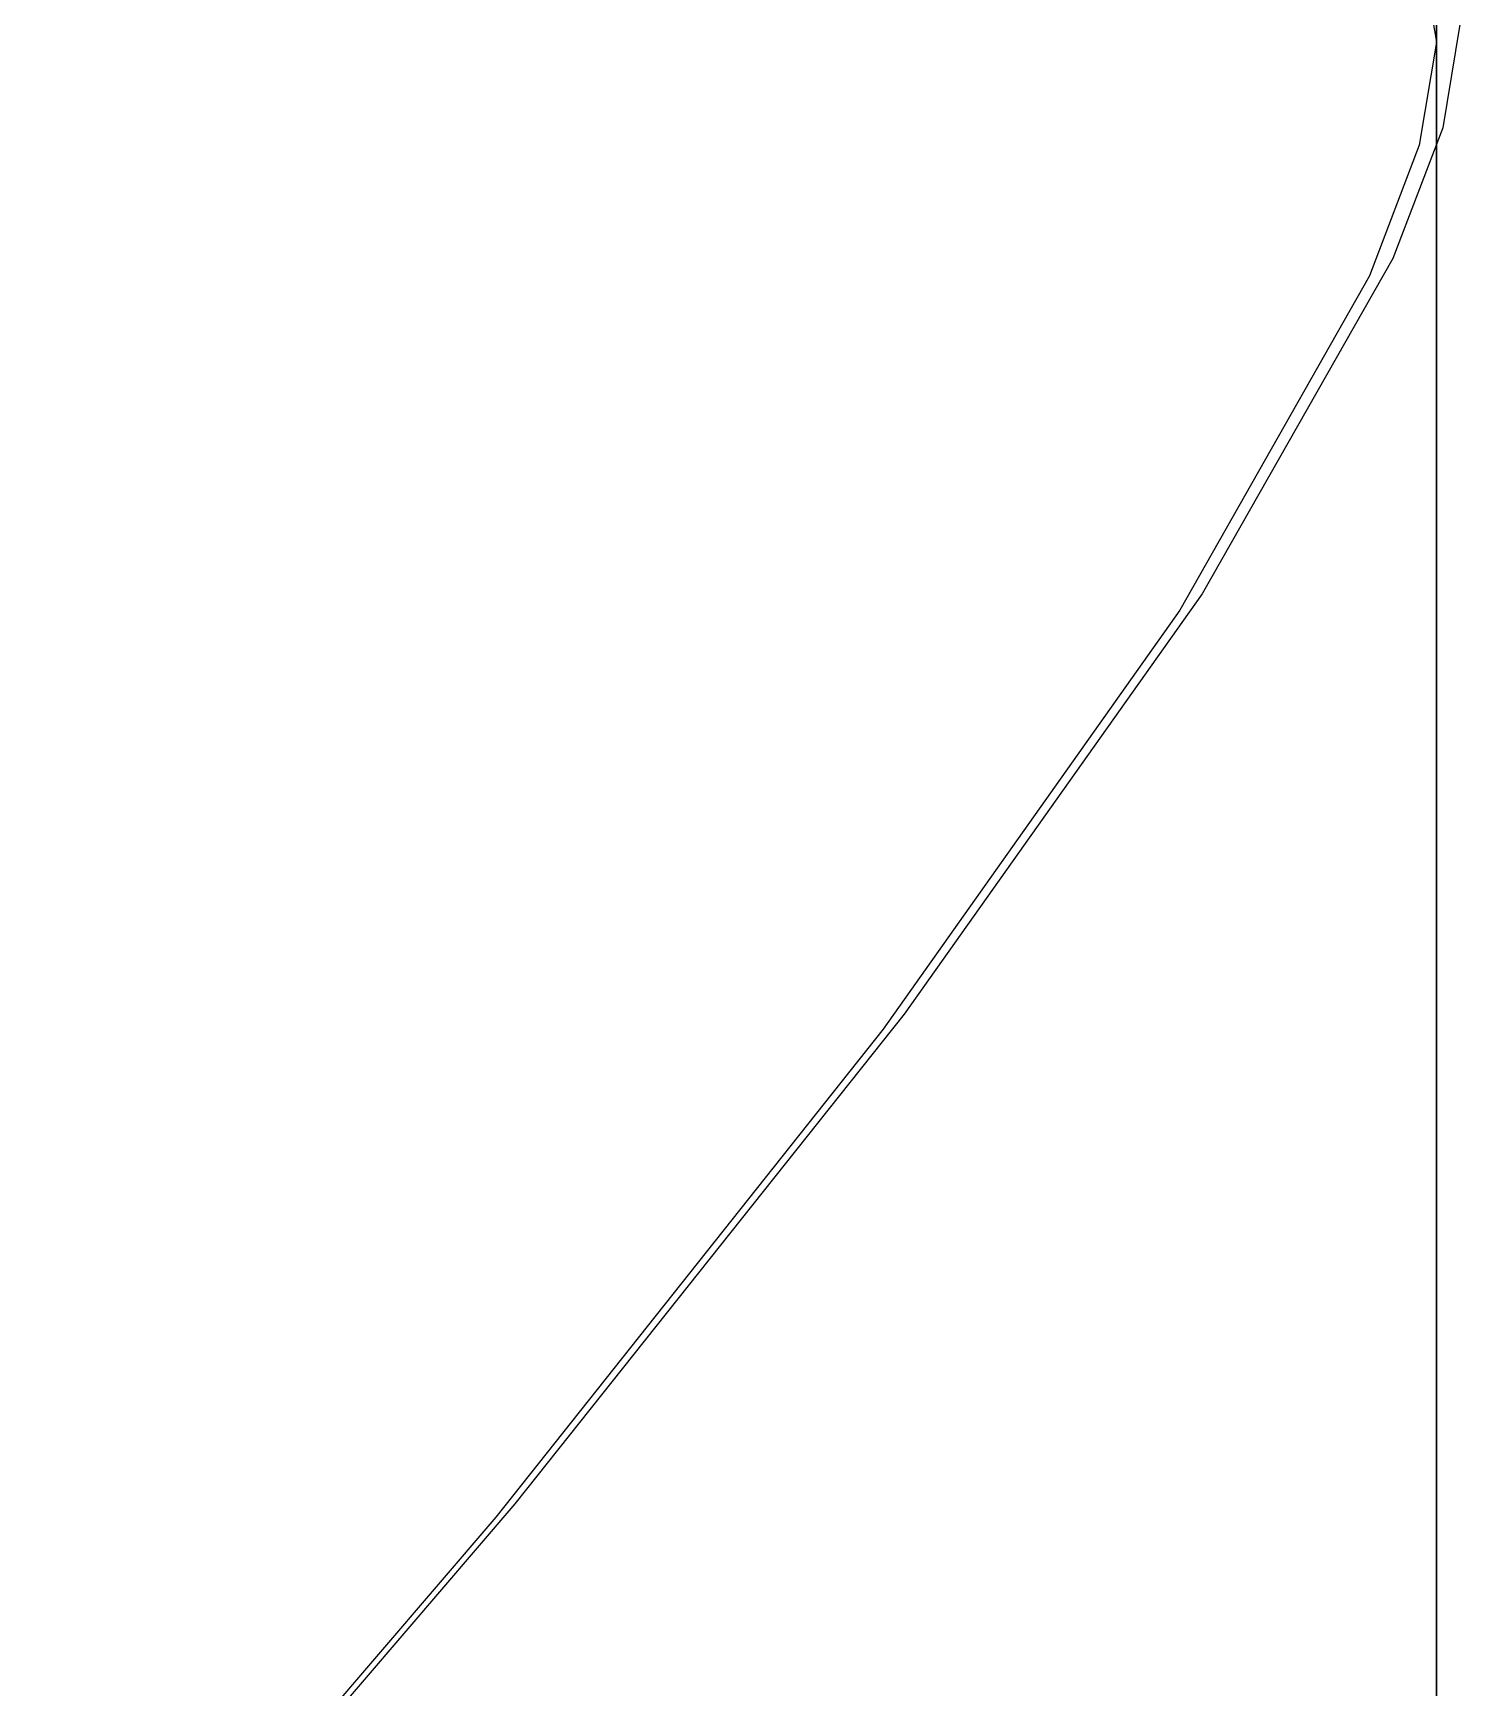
# Model space of a CAD drawing. Extents: x 0 to 141, y -114 to 28.
# Drawn here: x 126.71 to 141.35, y -60.14 to -43.16 of the extents above; entities that cross this region are included whole.
import ezdxf

# ---------------------------------------------------------------- set-up
doc = ezdxf.new("R2010")
doc.units = 0

msp = doc.modelspace()

# ---------------------------------------------------------------- linework, layer by layer
at = {"layer": 'Layer 1'}
for p, q in [((141.111, -113.812), (141.111, 27.2993)), ((141.111, 27.2993), (141.111, -43.2562)), ((141.111, 27.2993), (141.111, -43.2562)), ((141.111, -113.812), (141.111, 27.2993)), ((141.111, 27.2993), (141.111, -43.2562)), ((141.111, -113.812), (141.111, 27.2993)), ((141.111, 27.2993), (141.111, -43.2562)), ((141.111, -113.812), (141.111, 27.2993)), ((141.111, -113.812), (141.111, 27.2993)), ((141.111, -113.812), (141.111, 27.2993)), ((141.111, -113.812), (141.111, 27.2993)), ((141.111, -113.812), (141.111, 27.2993)), ((141.111, 27.2993), (141.111, -43.2562)), ((141.111, 27.2993), (141.111, -43.2562)), ((141.111, 27.2993), (141.111, -43.2562)), ((141.111, 27.2993), (141.111, -43.2562)), ((141.111, 27.2993), (141.111, -43.2562)), ((141.111, 27.2993), (141.111, -43.2562)), ((141.111, 27.2993), (141.111, -43.2562)), ((141.111, 27.2993), (141.111, -43.2562)), ((141.111, 27.2993), (141.111, -43.2562)), ((141.111, 27.2993), (141.111, -43.2562)), ((141.111, 27.2993), (141.111, -43.2562)), ((141.111, -113.812), (141.111, 27.2993)), ((141.111, 27.2993), (141.111, -43.2562)), ((141.111, 27.2993), (141.111, -43.2562)), ((141.111, -113.812), (141.111, 27.2993)), ((141.111, -113.812), (141.111, 27.2993)), ((141.111, 27.2993), (141.111, -43.2562)), ((141.111, 27.2993), (141.111, -43.2562)), ((141.111, -113.812), (141.111, 27.2993)), ((141.111, 27.2993), (141.111, -43.2562)), ((141.111, 27.2993), (141.111, -43.2562)), ((141.111, -113.812), (141.111, 27.2993)), ((141.111, 27.2993), (141.111, -43.2562)), ((141.111, -113.812), (141.111, 27.2993)), ((141.111, -113.812), (141.111, 27.2993)), ((141.111, 27.2993), (141.111, -43.2562)), ((141.111, 27.2993), (141.111, -43.2562)), ((141.111, -113.812), (141.111, 27.2993)), ((141.111, 27.2993), (141.111, -43.2562)), ((141.111, -113.812), (141.111, 27.2993)), ((141.111, 27.2993), (141.111, -43.2562)), ((141.111, 27.2993), (141.111, -43.2562)), ((141.111, 27.2993), (141.111, -43.2562)), ((141.111, -113.812), (141.111, 27.2993)), ((141.111, 27.2993), (141.111, -43.2562)), ((141.111, -113.812), (141.111, 27.2993)), ((141.111, 27.2993), (141.111, -43.2562)), ((141.111, 27.2993), (141.111, -43.2562)), ((141.111, -113.812), (141.111, 27.2993)), ((141.111, 27.2993), (141.111, -43.2562)), ((141.111, -113.812), (141.111, 27.2993)), ((141.111, -113.812), (141.111, 27.2993)), ((141.111, 27.2993), (141.111, -43.2562)), ((141.111, -113.812), (141.111, 27.2993)), ((141.111, -113.812), (141.111, 27.2993)), ((141.111, -113.812), (141.111, 27.2993)), ((141.111, 27.2993), (141.111, -43.2562)), ((141.111, 27.2993), (141.111, -43.2562)), ((141.111, -113.812), (141.111, 27.2993)), ((141.111, -113.812), (141.111, 27.2993)), ((141.111, 27.2993), (141.111, -43.2562)), ((141.111, 27.2993), (141.111, -43.2562)), ((141.111, 27.2993), (141.111, -43.2562)), ((141.111, -113.812), (141.111, 27.2993)), ((141.111, 27.2993), (141.111, -43.2562)), ((141.111, 27.2993), (141.111, -43.2562)), ((141.111, -113.812), (141.111, 27.2993)), ((141.111, 27.2993), (141.111, -43.2562)), ((141.111, 27.2993), (141.111, -43.2562)), ((141.111, 27.2993), (141.111, -43.2562)), ((141.111, 27.2993), (141.111, -43.2562)), ((141.111, 27.2993), (141.111, -43.2562)), ((141.111, -113.812), (141.111, 27.2993)), ((141.111, 27.2993), (141.111, -43.2562)), ((141.111, -113.812), (141.111, 27.2993)), ((141.111, 27.2993), (141.111, -43.2562)), ((141.111, 27.2993), (141.111, -43.2562)), ((141.111, -113.812), (141.111, 27.2993)), ((141.111, -113.812), (141.111, 27.2993)), ((141.111, 27.2993), (141.111, -43.2562)), ((141.111, 27.2993), (141.111, -43.2562)), ((141.111, 27.2993), (141.111, -43.2562)), ((141.111, 27.2993), (141.111, -43.2562)), ((141.111, -113.812), (141.111, 27.2993)), ((141.111, 27.2993), (141.111, -43.2562)), ((141.111, 27.2993), (141.111, -43.2562)), ((141.111, 27.2993), (141.111, -43.2562)), ((141.111, 27.2993), (141.111, -43.2562)), ((141.111, 27.2993), (141.111, -43.2562)), ((141.111, 27.2993), (141.111, -43.2562)), ((141.111, -113.812), (141.111, 27.2993)), ((141.111, -113.812), (141.111, 27.2993)), ((141.111, 27.2993), (141.111, -43.2562)), ((141.111, 27.2993), (141.111, -43.2562)), ((141.111, -113.812), (141.111, 27.2993)), ((141.111, 27.2993), (141.111, -43.2562)), ((141.111, 27.2993), (141.111, -43.2562)), ((141.111, 27.2993), (141.111, -43.2562)), ((141.111, 27.2993), (141.111, -43.2562)), ((141.111, -113.812), (141.111, 27.2993)), ((141.111, -113.812), (141.111, 27.2993)), ((141.111, -113.812), (141.111, 27.2993)), ((141.111, -113.812), (141.111, 27.2993)), ((141.111, -113.812), (141.111, 27.2993)), ((141.111, 27.2993), (141.111, -43.2562)), ((141.111, -113.812), (141.111, 27.2993)), ((141.111, -113.812), (141.111, 27.2993)), ((141.111, 27.2993), (141.111, -43.2562)), ((141.111, 27.2993), (141.111, -43.2562)), ((141.111, -113.812), (141.111, 27.2993)), ((141.111, 27.2993), (141.111, -43.2562)), ((141.111, 27.2993), (141.111, -43.2562)), ((141.111, 27.2993), (141.111, -43.2562)), ((141.111, -113.812), (141.111, 27.2993)), ((141.111, 27.2993), (141.111, -43.2562)), ((140.936244, -42.196722), (141.111, -43.2562)), ((140.936244, -42.196722), (141.111, -43.2562)), ((140.936244, -42.196722), (141.111, -43.2562)), ((140.936244, -42.196722), (141.111, -43.2562)), ((140.936244, -42.196722), (141.111, -43.2562)), ((140.936244, -42.196722), (141.111, -43.2562)), ((140.936244, -42.196722), (141.111, -43.2562)), ((140.936244, -42.196722), (141.111, -43.2562)), ((140.936244, -42.196722), (141.111, -43.2562)), ((140.936244, -42.196722), (141.111, -43.2562)), ((140.936244, -42.196722), (141.111, -43.2562)), ((140.936244, -42.196722), (141.111, -43.2562)), ((140.936244, -42.196722), (141.111, -43.2562)), ((140.936244, -42.196722), (141.111, -43.2562)), ((140.936244, -42.196722), (141.111, -43.2562)), ((140.936244, -42.196722), (141.111, -43.2562)), ((140.936244, -42.196722), (141.111, -43.2562)), ((140.936244, -42.196722), (141.111, -43.2562)), ((140.936244, -42.196722), (141.111, -43.2562)), ((140.936244, -42.196722), (141.111, -43.2562)), ((140.936244, -42.196722), (141.111, -43.2562)), ((140.936244, -42.196722), (141.111, -43.2562)), ((140.936244, -42.196722), (141.111, -43.2562)), ((140.936244, -42.196722), (141.111, -43.2562)), ((140.936244, -42.196722), (141.111, -43.2562)), ((140.936244, -42.196722), (141.111, -43.2562)), ((140.936248, -42.196705), (141.111, -43.2562)), ((140.936248, -42.196705), (141.111, -43.2562)), ((140.936248, -42.196705), (141.111, -43.2562)), ((140.936248, -42.196705), (141.111, -43.2562)), ((140.936248, -42.196705), (141.111, -43.2562)), ((140.936248, -42.196705), (141.111, -43.2562)), ((140.936248, -42.196705), (141.111, -43.2562)), ((140.936248, -42.196705), (141.111, -43.2562)), ((140.936248, -42.196705), (141.111, -43.2562)), ((140.936248, -42.196705), (141.111, -43.2562)), ((140.936248, -42.196705), (141.111, -43.2562)), ((140.936248, -42.196705), (141.111, -43.2562)), ((140.936248, -42.196705), (141.111, -43.2562)), ((140.936248, -42.196705), (141.111, -43.2562)), ((140.936248, -42.196705), (141.111, -43.2562)), ((140.936248, -42.196705), (141.111, -43.2562)), ((140.936248, -42.196705), (141.111, -43.2562)), ((140.936248, -42.196705), (141.111, -43.2562)), ((140.936248, -42.196705), (141.111, -43.2562)), ((140.936248, -42.196705), (141.111, -43.2562)), ((140.936248, -42.196705), (141.111, -43.2562)), ((140.936248, -42.196705), (141.111, -43.2562)), ((140.936248, -42.196705), (141.111, -43.2562)), ((140.936248, -42.196705), (141.111, -43.2562)), ((140.936248, -42.196705), (141.111, -43.2562)), ((140.936248, -42.196705), (141.111, -43.2562)), ((140.936248, -42.196705), (141.111, -43.2562)), ((140.936248, -42.196705), (141.111, -43.2562)), ((140.936248, -42.196705), (141.111, -43.2562)), ((140.936248, -42.196705), (141.111, -43.2562)), ((140.936248, -42.196705), (141.111, -43.2562)), ((140.936248, -42.196705), (141.111, -43.2562)), ((140.936248, -42.196705), (141.111, -43.2562)), ((140.93625, -42.196722), (141.111, -43.2562)), ((140.93625, -42.196722), (141.111, -43.2562)), ((140.93625, -42.196722), (141.111, -43.2562)), ((140.93625, -42.196722), (141.111, -43.2562)), ((140.93625, -42.196722), (141.111, -43.2562)), ((140.93625, -42.196722), (141.111, -43.2562)), ((140.93625, -42.196722), (141.111, -43.2562)), ((140.93625, -42.196722), (141.111, -43.2562)), ((140.93625, -42.196722), (141.111, -43.2562)), ((140.93625, -42.196722), (141.111, -43.2562)), ((140.93625, -42.196722), (141.111, -43.2562)), ((140.93625, -42.196722), (141.111, -43.2562)), ((140.93625, -42.196722), (141.111, -43.2562)), ((140.93625, -42.196722), (141.111, -43.2562)), ((140.93625, -42.196722), (141.111, -43.2562)), ((140.93625, -42.196722), (141.111, -43.2562)), ((140.93625, -42.196722), (141.111, -43.2562)), ((140.93625, -42.196722), (141.111, -43.2562)), ((140.93625, -42.196722), (141.111, -43.2562)), ((140.93625, -42.196722), (141.111, -43.2562)), ((140.93625, -42.196722), (141.111, -43.2562)), ((140.93625, -42.196722), (141.111, -43.2562)), ((140.93625, -42.196722), (141.111, -43.2562)), ((140.93625, -42.196722), (141.111, -43.2562)), ((140.93625, -42.196722), (141.111, -43.2562)), ((140.93625, -42.196722), (141.111, -43.2562)), ((140.93625, -42.196722), (141.111, -43.2562)), ((140.93625, -42.196722), (141.111, -43.2562)), ((140.93625, -42.196722), (141.111, -43.2562)), ((140.93625, -42.196722), (141.111, -43.2562)), ((140.93625, -42.196722), (141.111, -43.2562)), ((140.93625, -42.196722), (141.111, -43.2562)), ((140.93625, -42.196722), (141.111, -43.2562)), ((140.93625, -42.196722), (141.111, -43.2562)), ((140.93625, -42.196722), (141.111, -43.2562)), ((140.93625, -42.196722), (141.111, -43.2562)), ((140.93625, -42.196722), (141.111, -43.2562)), ((140.93625, -42.196722), (141.111, -43.2562)), ((140.93625, -42.196722), (141.111, -43.2562)), ((140.93625, -42.196722), (141.111, -43.2562)), ((141.353, -43.075), (141.177389, -44.135381)), ((141.111, -43.2562), (140.936248, -44.315652)), ((141.111, -43.2562), (140.936248, -44.315652)), ((141.111, -43.2562), (140.936248, -44.315652)), ((141.111, -43.2562), (140.936248, -44.315652)), ((141.111, -43.2562), (140.936248, -44.315652)), ((141.111, -43.2562), (140.936248, -44.315652)), ((141.111, -43.2562), (140.936248, -44.315652)), ((141.111, -43.2562), (140.936248, -44.315652)), ((141.111, -43.2562), (140.936248, -44.315652)), ((141.111, -43.2562), (140.936248, -44.315652)), ((141.111, -43.2562), (140.936248, -44.315652)), ((141.111, -43.2562), (140.936248, -44.315652)), ((141.111, -43.2562), (140.936248, -44.315652)), ((141.111, -43.2562), (140.936248, -44.315652)), ((141.111, -43.2562), (140.936248, -44.315652)), ((141.111, -43.2562), (140.936248, -44.315652)), ((141.111, -43.2562), (140.936248, -44.315652)), ((141.111, -43.2562), (140.936248, -44.315652)), ((141.111, -43.2562), (140.936248, -44.315652)), ((141.111, -43.2562), (140.936248, -44.315652)), ((141.111, -43.2562), (140.936248, -44.315652)), ((141.111, -43.2562), (140.936248, -44.315652)), ((141.111, -43.2562), (140.936248, -44.315652)), ((141.111, -43.2562), (140.936248, -44.315652)), ((141.111, -43.2562), (140.936248, -44.315652)), ((141.111, -43.2562), (140.936248, -44.315652)), ((141.111, -43.2562), (140.936248, -44.315652)), ((141.111, -43.2562), (140.936248, -44.315652)), ((141.111, -43.2562), (140.936248, -44.315652)), ((141.111, -43.2562), (140.936248, -44.315652)), ((141.111, -43.2562), (140.936248, -44.315652)), ((141.111, -43.2562), (140.936248, -44.315652)), ((141.111, -43.2562), (140.936248, -44.315652)), ((141.111, -43.2562), (140.936248, -44.315652)), ((141.111, -43.2562), (140.936248, -44.315652)), ((141.111, -43.2562), (140.936248, -44.315652)), ((141.111, -43.2562), (140.936248, -44.315652)), ((141.111, -43.2562), (140.936248, -44.315652)), ((141.111, -43.2562), (140.936248, -44.315652)), ((141.111, -43.2562), (140.936248, -44.315652)), ((141.111, -43.2562), (140.936248, -44.315652)), ((141.111, -43.2562), (140.936248, -44.315652)), ((141.111, -43.2562), (140.936248, -44.315652)), ((141.111, -43.2562), (140.936248, -44.315652)), ((141.111, -43.2562), (140.936248, -44.315652)), ((141.111, -43.2562), (140.936248, -44.315652)), ((141.111, -43.2562), (140.936248, -44.315652)), ((141.111, -43.2562), (140.936248, -44.315652)), ((141.111, -43.2562), (140.936248, -44.315652)), ((141.111, -43.2562), (140.936248, -44.315652)), ((141.111, -43.2562), (140.936248, -44.315652)), ((141.111, -43.2562), (140.936248, -44.315652)), ((141.111, -43.2562), (140.936248, -44.315652)), ((141.111, -43.2562), (140.936248, -44.315652)), ((141.111, -43.2562), (140.936248, -44.315652)), ((141.111, -43.2562), (140.936248, -44.315652)), ((141.111, -43.2562), (140.936248, -44.315652)), ((141.111, -43.2562), (140.936248, -44.315652)), ((141.111, -43.2562), (140.936248, -44.315652)), ((141.111, -43.2562), (140.936248, -44.315652)), ((141.111, -43.2562), (140.936248, -44.315652)), ((141.111, -43.2562), (140.936248, -44.315652)), ((141.111, -43.2562), (140.936248, -44.315652)), ((141.111, -43.2562), (140.936248, -44.315652)), ((141.111, -43.2562), (140.936248, -44.315652)), ((141.111, -43.2562), (140.936248, -44.315652)), ((141.111, -43.2562), (140.936248, -44.315652)), ((141.111, -43.2562), (140.936248, -44.315652)), ((141.111, -43.2562), (140.936248, -44.315652)), ((141.111, -43.2562), (140.936248, -44.315652)), ((141.111, -43.2562), (140.93625, -44.315722)), ((141.111, -43.2562), (140.93625, -44.315722)), ((141.111, -43.2562), (140.93625, -44.315722)), ((141.111, -43.2562), (140.93625, -44.315722)), ((141.111, -43.2562), (140.93625, -44.315722)), ((141.111, -43.2562), (140.93625, -44.315722)), ((141.111, -43.2562), (140.93625, -44.315722)), ((141.111, -43.2562), (140.93625, -44.315722)), ((141.111, -43.2562), (140.93625, -44.315722)), ((141.111, -43.2562), (140.93625, -44.315722)), ((141.111, -43.2562), (140.93625, -44.315722)), ((141.111, -43.2562), (140.93625, -44.315722)), ((141.111, -43.2562), (140.93625, -44.315722)), ((141.111, -43.2562), (140.93625, -44.315722)), ((141.111, -43.2562), (140.93625, -44.315722)), ((141.111, -43.2562), (140.93625, -44.315722)), ((141.111, -43.2562), (140.93625, -44.315722)), ((141.111, -43.2562), (140.93625, -44.315722)), ((141.111, -43.2562), (140.93625, -44.315722)), ((141.111, -43.2562), (140.93625, -44.315722)), ((141.111, -43.2562), (140.93625, -44.315722)), ((141.111, -43.2562), (140.93625, -44.315722)), ((141.111, -43.2562), (140.93625, -44.315722)), ((141.111, -43.2562), (140.93625, -44.315722)), ((141.111, -43.2562), (140.93625, -44.315722)), ((141.111, -43.2562), (140.93625, -44.315722)), ((141.111, -43.2562), (140.93625, -44.315722)), ((141.111, -43.2562), (140.93625, -44.315722)), ((141.111, -43.2562), (140.93625, -44.315722)), ((141.111, -43.2562), (140.93625, -44.315722)), ((141.111, -43.2562), (140.93625, -44.315722)), ((141.111, -43.2562), (140.93625, -44.315722)), ((141.111, -43.2562), (140.93625, -44.315722)), ((141.111, -43.2562), (140.93625, -44.315722)), ((141.111, -43.2562), (140.93625, -44.315722)), ((141.111, -43.2562), (140.93625, -44.315722)), ((141.111, -43.2562), (140.93625, -44.315722)), ((141.111, -43.2562), (140.93625, -44.315722)), ((141.111, -43.2562), (140.93625, -44.315722)), ((141.111, -43.2562), (140.93625, -44.315722)), ((141.111, -43.2562), (141.111, -113.812)), ((141.111, -43.2562), (141.111, -43.2562)), ((141.111, -43.2562), (141.111, -113.812)), ((141.111, -43.2562), (141.111, -113.812)), ((141.111, -43.2562), (141.111, -113.812)), ((141.111, -43.2562), (141.111, -43.2562)), ((141.111, -43.2562), (141.111, -113.812)), ((141.111, -43.2562), (141.111, -43.2562)), ((141.111, -43.2562), (141.111, -113.812)), ((141.111, -43.2562), (141.111, -43.2562)), ((141.111, -43.2562), (141.111, -113.812)), ((141.111, -43.2562), (141.111, -43.2562)), ((141.111, -43.2562), (141.111, -113.812)), ((141.111, -43.2562), (141.111, -43.2562)), ((141.111, -43.2562), (141.111, -113.812)), ((141.111, -43.2562), (141.111, -43.2562)), ((141.111, -43.2562), (141.111, -113.812)), ((141.111, -43.2562), (141.111, -113.812)), ((141.111, -43.2562), (141.111, -113.812)), ((141.111, -43.2562), (141.111, -113.812)), ((141.111, -43.2562), (141.111, -113.812)), ((141.111, -43.2562), (141.111, -113.812)), ((141.111, -43.2562), (141.111, -43.2562)), ((141.111, -43.2562), (141.111, -113.812)), ((141.111, -43.2562), (141.111, -43.2562)), ((141.111, -43.2562), (141.111, -113.812)), ((141.111, -43.2562), (141.111, -113.812)), ((141.111, -43.2562), (141.111, -43.2562)), ((141.111, -43.2562), (141.111, -113.812)), ((141.111, -43.2562), (141.111, -113.812)), ((141.111, -43.2562), (141.111, -43.2562)), ((141.111, -43.2562), (141.111, -113.812)), ((141.111, -43.2562), (141.111, -113.812)), ((141.111, -43.2562), (141.111, -43.2562)), ((141.111, -43.2562), (141.111, -113.812)), ((141.111, -43.2562), (141.111, -113.812)), ((141.111, -43.2562), (141.111, -113.812)), ((141.111, -43.2562), (141.111, -113.812)), ((141.111, -43.2562), (141.111, -43.2562)), ((141.111, -43.2562), (141.111, -113.812)), ((141.111, -43.2562), (141.111, -113.812)), ((141.111, -43.2562), (141.111, -43.2562)), ((141.111, -43.2562), (141.111, -113.812)), ((141.111, -43.2562), (141.111, -43.2562)), ((141.111, -43.2562), (141.111, -113.812)), ((141.111, -43.2562), (141.111, -113.812)), ((141.111, -43.2562), (141.111, -43.2562)), ((141.111, -43.2562), (141.111, -113.812)), ((141.111, -43.2562), (141.111, -113.812)), ((141.111, -43.2562), (141.111, -113.812)), ((141.111, -43.2562), (141.111, -113.812)), ((141.111, -43.2562), (141.111, -43.2562)), ((141.111, -43.2562), (141.111, -113.812)), ((141.111, -43.2562), (141.111, -113.812)), ((141.111, -43.2562), (141.111, -43.2562)), ((141.111, -43.2562), (141.111, -113.812)), ((141.111, -43.2562), (141.111, -43.2562)), ((141.111, -43.2562), (141.111, -113.812)), ((141.111, -43.2562), (141.111, -113.812)), ((141.111, -43.2562), (141.111, -43.2562)), ((141.111, -43.2562), (141.111, -113.812)), ((141.111, -43.2562), (141.111, -43.2562)), ((141.111, -43.2562), (141.111, -113.812)), ((141.111, -43.2562), (141.111, -43.2562)), ((141.111, -43.2562), (141.111, -113.812)), ((141.111, -43.2562), (141.111, -113.812)), ((141.111, -43.2562), (141.111, -43.2562)), ((141.111, -43.2562), (141.111, -113.812)), ((141.111, -43.2562), (141.111, -113.812)), ((141.111, -43.2562), (141.111, -113.812)), ((141.111, -43.2562), (141.111, -113.812)), ((141.111, -43.2562), (141.111, -113.812)), ((141.111, -43.2562), (141.111, -113.812)), ((141.111, -43.2562), (141.111, -43.2562)), ((141.111, -43.2562), (141.111, -113.812)), ((141.111, -43.2562), (141.111, -113.812)), ((141.111, -43.2562), (141.111, -113.812)), ((141.111, -43.2562), (141.111, -43.2562)), ((141.111, -43.2562), (141.111, -113.812)), ((141.111, -43.2562), (141.111, -113.812)), ((141.111, -43.2562), (141.111, -113.812)), ((141.111, -43.2562), (141.111, -113.812)), ((141.111, -43.2562), (141.111, -43.2562)), ((141.111, -43.2562), (141.111, -113.812)), ((141.111, -43.2562), (141.111, -113.812)), ((141.111, -43.2562), (141.111, -113.812)), ((141.177389, -44.135381), (140.664287, -45.476167)), ((140.936248, -44.315652), (140.425649, -45.653875)), ((140.936248, -44.315652), (140.425649, -45.653875)), ((140.936248, -44.315652), (140.425649, -45.653875)), ((140.936248, -44.315652), (140.425649, -45.653875)), ((140.936248, -44.315652), (140.425649, -45.653875)), ((140.936248, -44.315652), (140.425649, -45.653875)), ((140.936248, -44.315652), (140.425649, -45.653875)), ((140.936248, -44.315652), (140.425649, -45.653875)), ((140.936248, -44.315652), (140.425649, -45.653875)), ((140.936248, -44.315652), (140.425649, -45.653875)), ((140.936248, -44.315652), (140.425649, -45.653875)), ((140.936248, -44.315652), (140.425649, -45.653875)), ((140.936248, -44.315652), (140.425649, -45.653875)), ((140.936248, -44.315652), (140.425649, -45.653875)), ((140.936248, -44.315652), (140.425649, -45.653875)), ((140.936248, -44.315652), (140.425649, -45.653875)), ((140.936248, -44.315652), (140.425649, -45.653875)), ((140.936248, -44.315652), (140.425649, -45.653875)), ((140.936248, -44.315652), (140.425649, -45.653875)), ((140.936248, -44.315652), (140.425649, -45.653875)), ((140.936248, -44.315652), (140.425649, -45.653875)), ((140.936248, -44.315652), (140.425649, -45.653875)), ((140.936248, -44.315652), (140.425649, -45.653875)), ((140.936248, -44.315652), (140.425649, -45.653875)), ((140.936248, -44.315652), (140.425649, -45.653875)), ((140.936248, -44.315652), (140.425649, -45.653875)), ((140.936248, -44.315652), (140.425649, -45.653875)), ((140.936248, -44.315652), (140.425649, -45.653875)), ((140.936248, -44.315652), (140.425649, -45.653875)), ((140.936248, -44.315652), (140.425649, -45.653875)), ((140.936248, -44.315652), (140.425649, -45.653875)), ((140.936248, -44.315652), (140.425649, -45.653875)), ((140.936248, -44.315652), (140.425649, -45.653875)), ((140.936248, -44.315652), (140.425649, -45.653875)), ((140.936248, -44.315652), (140.425649, -45.653875)), ((140.936248, -44.315652), (140.425649, -45.653875)), ((140.936248, -44.315652), (140.425649, -45.653875)), ((140.936248, -44.315652), (140.425649, -45.653875)), ((140.936248, -44.315652), (140.425649, -45.653875)), ((140.936248, -44.315652), (140.425649, -45.653875)), ((140.936248, -44.315652), (140.425649, -45.653875)), ((140.936248, -44.315652), (140.425649, -45.653875)), ((140.936248, -44.315652), (140.425649, -45.653875)), ((140.936248, -44.315652), (140.425649, -45.653875)), ((140.936248, -44.315652), (140.425649, -45.653875)), ((140.936248, -44.315652), (140.425649, -45.653875)), ((140.936248, -44.315652), (140.425649, -45.653875)), ((140.936248, -44.315652), (140.425649, -45.653875)), ((140.936248, -44.315652), (140.425649, -45.653875)), ((140.936248, -44.315652), (140.425649, -45.653875)), ((140.936248, -44.315652), (140.425649, -45.653875)), ((140.936248, -44.315652), (140.425649, -45.653875)), ((140.936248, -44.315652), (140.425649, -45.653875)), ((140.936248, -44.315652), (140.425649, -45.653875)), ((140.936248, -44.315652), (140.425649, -45.653875)), ((140.936248, -44.315652), (140.425649, -45.653875)), ((140.936248, -44.315652), (140.425649, -45.653875)), ((140.936248, -44.315652), (140.425649, -45.653875)), ((140.936248, -44.315652), (140.425649, -45.653875)), ((140.936248, -44.315652), (140.425649, -45.653875)), ((140.936248, -44.315652), (140.425649, -45.653875)), ((140.936248, -44.315652), (140.425649, -45.653875)), ((140.936248, -44.315652), (140.425649, -45.653875)), ((140.936248, -44.315652), (140.425649, -45.653875)), ((140.936248, -44.315652), (140.425649, -45.653875)), ((140.936248, -44.315652), (140.425649, -45.653875)), ((140.936248, -44.315652), (140.425649, -45.653875)), ((140.936248, -44.315652), (140.425649, -45.653875)), ((140.936248, -44.315652), (140.425649, -45.653875)), ((140.936248, -44.315652), (140.425649, -45.653875)), ((140.93625, -44.315722), (140.425657, -45.654007)), ((140.93625, -44.315722), (140.425657, -45.654007)), ((140.93625, -44.315722), (140.425657, -45.654007)), ((140.93625, -44.315722), (140.425657, -45.654007)), ((140.93625, -44.315722), (140.425657, -45.654007)), ((140.93625, -44.315722), (140.425657, -45.654007)), ((140.93625, -44.315722), (140.425657, -45.654007)), ((140.93625, -44.315722), (140.425657, -45.654007)), ((140.93625, -44.315722), (140.425657, -45.654007)), ((140.93625, -44.315722), (140.425657, -45.654007)), ((140.93625, -44.315722), (140.425657, -45.654007)), ((140.93625, -44.315722), (140.425657, -45.654007)), ((140.93625, -44.315722), (140.425657, -45.654007)), ((140.93625, -44.315722), (140.425657, -45.654007)), ((140.93625, -44.315722), (140.425657, -45.654007)), ((140.93625, -44.315722), (140.425657, -45.654007)), ((140.93625, -44.315722), (140.425657, -45.654007)), ((140.93625, -44.315722), (140.425657, -45.654007)), ((140.93625, -44.315722), (140.425657, -45.654007)), ((140.93625, -44.315722), (140.425657, -45.654007)), ((140.93625, -44.315722), (140.425657, -45.654007)), ((140.93625, -44.315722), (140.425657, -45.654007)), ((140.93625, -44.315722), (140.425657, -45.654007)), ((140.93625, -44.315722), (140.425657, -45.654007)), ((140.93625, -44.315722), (140.425657, -45.654007)), ((140.93625, -44.315722), (140.425657, -45.654007)), ((140.93625, -44.315722), (140.425657, -45.654007)), ((140.93625, -44.315722), (140.425657, -45.654007)), ((140.93625, -44.315722), (140.425657, -45.654007)), ((140.93625, -44.315722), (140.425657, -45.654007)), ((140.93625, -44.315722), (140.425657, -45.654007)), ((140.93625, -44.315722), (140.425657, -45.654007)), ((140.93625, -44.315722), (140.425657, -45.654007)), ((140.93625, -44.315722), (140.425657, -45.654007)), ((140.93625, -44.315722), (140.425657, -45.654007)), ((140.93625, -44.315722), (140.425657, -45.654007)), ((140.93625, -44.315722), (140.425657, -45.654007)), ((140.93625, -44.315722), (140.425657, -45.654007)), ((140.93625, -44.315722), (140.425657, -45.654007)), ((140.93625, -44.315722), (140.425657, -45.654007)), ((140.664287, -45.476167), (138.707998, -48.91657)), ((140.425649, -45.653875), (138.47886, -49.084684)), ((140.425649, -45.653875), (138.47886, -49.084684)), ((140.425649, -45.653875), (138.47886, -49.084684)), ((140.425649, -45.653875), (138.47886, -49.084684)), ((140.425649, -45.653875), (138.47886, -49.084684)), ((140.425649, -45.653875), (138.47886, -49.084684)), ((140.425649, -45.653875), (138.47886, -49.084684)), ((140.425649, -45.653875), (138.47886, -49.084684)), ((140.425649, -45.653875), (138.47886, -49.084684)), ((140.425649, -45.653875), (138.47886, -49.084684)), ((140.425649, -45.653875), (138.47886, -49.084684)), ((140.425649, -45.653875), (138.47886, -49.084684)), ((140.425649, -45.653875), (138.47886, -49.084684)), ((140.425649, -45.653875), (138.47886, -49.084684)), ((140.425649, -45.653875), (138.47886, -49.084684)), ((140.425649, -45.653875), (138.47886, -49.084684)), ((140.425649, -45.653875), (138.47886, -49.084684)), ((140.425649, -45.653875), (138.47886, -49.084684)), ((140.425649, -45.653875), (138.47886, -49.084684)), ((140.425649, -45.653875), (138.47886, -49.084684)), ((140.425649, -45.653875), (138.47886, -49.084684)), ((140.425649, -45.653875), (138.47886, -49.084684)), ((140.425649, -45.653875), (138.47886, -49.084684)), ((140.425649, -45.653875), (138.47886, -49.084684)), ((140.425649, -45.653875), (138.47886, -49.084684)), ((140.425649, -45.653875), (138.47886, -49.084684)), ((140.425649, -45.653875), (138.47886, -49.084684)), ((140.425649, -45.653875), (138.47886, -49.084684)), ((140.425649, -45.653875), (138.47886, -49.084684)), ((140.425649, -45.653875), (138.47886, -49.084684)), ((140.425649, -45.653875), (138.47886, -49.084684)), ((140.425649, -45.653875), (138.47886, -49.084684)), ((140.425649, -45.653875), (138.47886, -49.084684)), ((140.425649, -45.653875), (138.47886, -49.084684)), ((140.425649, -45.653875), (138.47886, -49.084684)), ((140.425649, -45.653875), (138.47886, -49.084684)), ((140.425649, -45.653875), (138.47886, -49.084684)), ((140.425649, -45.653875), (138.47886, -49.084684)), ((140.425649, -45.653875), (138.47886, -49.084684)), ((140.425649, -45.653875), (138.47886, -49.084684)), ((140.425649, -45.653875), (138.47886, -49.084684)), ((140.425649, -45.653875), (138.47886, -49.084684)), ((140.425649, -45.653875), (138.47886, -49.084684)), ((140.425649, -45.653875), (138.47886, -49.084684)), ((140.425649, -45.653875), (138.47886, -49.084684)), ((140.425649, -45.653875), (138.47886, -49.084684)), ((140.425649, -45.653875), (138.47886, -49.084684)), ((140.425649, -45.653875), (138.47886, -49.084684)), ((140.425649, -45.653875), (138.47886, -49.084684)), ((140.425649, -45.653875), (138.47886, -49.084684)), ((140.425649, -45.653875), (138.47886, -49.084684)), ((140.425649, -45.653875), (138.47886, -49.084684)), ((140.425649, -45.653875), (138.47886, -49.084684)), ((140.425649, -45.653875), (138.47886, -49.084684)), ((140.425649, -45.653875), (138.47886, -49.084684)), ((140.425649, -45.653875), (138.47886, -49.084684)), ((140.425649, -45.653875), (138.47886, -49.084684)), ((140.425649, -45.653875), (138.47886, -49.084684)), ((140.425649, -45.653875), (138.47886, -49.084684)), ((140.425649, -45.653875), (138.47886, -49.084684)), ((140.425649, -45.653875), (138.47886, -49.084684)), ((140.425649, -45.653875), (138.47886, -49.084684)), ((140.425649, -45.653875), (138.47886, -49.084684)), ((140.425649, -45.653875), (138.47886, -49.084684)), ((140.425649, -45.653875), (138.47886, -49.084684)), ((140.425649, -45.653875), (138.47886, -49.084684)), ((140.425649, -45.653875), (138.47886, -49.084684)), ((140.425649, -45.653875), (138.47886, -49.084684)), ((140.425649, -45.653875), (138.47886, -49.084684)), ((140.425649, -45.653875), (138.47886, -49.084684)), ((140.425657, -45.654007), (138.478893, -49.084914)), ((140.425657, -45.654007), (138.478893, -49.084914)), ((140.425657, -45.654007), (138.478893, -49.084914)), ((140.425657, -45.654007), (138.478893, -49.084914)), ((140.425657, -45.654007), (138.478893, -49.084914)), ((140.425657, -45.654007), (138.478893, -49.084914)), ((140.425657, -45.654007), (138.478893, -49.084914)), ((140.425657, -45.654007), (138.478893, -49.084914)), ((140.425657, -45.654007), (138.478893, -49.084914)), ((140.425657, -45.654007), (138.478893, -49.084914)), ((140.425657, -45.654007), (138.478893, -49.084914)), ((140.425657, -45.654007), (138.478893, -49.084914)), ((140.425657, -45.654007), (138.478893, -49.084914)), ((140.425657, -45.654007), (138.478893, -49.084914)), ((140.425657, -45.654007), (138.478893, -49.084914)), ((140.425657, -45.654007), (138.478893, -49.084914)), ((140.425657, -45.654007), (138.478893, -49.084914)), ((140.425657, -45.654007), (138.478893, -49.084914)), ((140.425657, -45.654007), (138.478893, -49.084914)), ((140.425657, -45.654007), (138.478893, -49.084914)), ((140.425657, -45.654007), (138.478893, -49.084914)), ((140.425657, -45.654007), (138.478893, -49.084914)), ((140.425657, -45.654007), (138.478893, -49.084914)), ((140.425657, -45.654007), (138.478893, -49.084914)), ((140.425657, -45.654007), (138.478893, -49.084914)), ((140.425657, -45.654007), (138.478893, -49.084914)), ((140.425657, -45.654007), (138.478893, -49.084914)), ((140.425657, -45.654007), (138.478893, -49.084914)), ((140.425657, -45.654007), (138.478893, -49.084914)), ((140.425657, -45.654007), (138.478893, -49.084914)), ((140.425657, -45.654007), (138.478893, -49.084914)), ((140.425657, -45.654007), (138.478893, -49.084914)), ((140.425657, -45.654007), (138.478893, -49.084914)), ((140.425657, -45.654007), (138.478893, -49.084914)), ((140.425657, -45.654007), (138.478893, -49.084914)), ((140.425657, -45.654007), (138.478893, -49.084914)), ((140.425657, -45.654007), (138.478893, -49.084914)), ((140.425657, -45.654007), (138.478893, -49.084914)), ((140.425657, -45.654007), (138.478893, -49.084914)), ((140.425657, -45.654007), (138.478893, -49.084914)), ((138.707998, -48.91657), (135.648905, -53.231438)), ((138.47886, -49.084684), (135.434531, -53.38473)), ((138.47886, -49.084684), (135.434531, -53.38473)), ((138.47886, -49.084684), (135.434531, -53.38473)), ((138.47886, -49.084684), (135.434531, -53.38473)), ((138.47886, -49.084684), (135.434531, -53.38473)), ((138.47886, -49.084684), (135.434531, -53.38473)), ((138.47886, -49.084684), (135.434531, -53.38473)), ((138.47886, -49.084684), (135.434531, -53.38473)), ((138.47886, -49.084684), (135.434531, -53.38473)), ((138.47886, -49.084684), (135.434531, -53.38473)), ((138.47886, -49.084684), (135.434531, -53.38473)), ((138.47886, -49.084684), (135.434531, -53.38473)), ((138.47886, -49.084684), (135.434531, -53.38473)), ((138.47886, -49.084684), (135.434531, -53.38473)), ((138.47886, -49.084684), (135.434531, -53.38473)), ((138.47886, -49.084684), (135.434531, -53.38473)), ((138.47886, -49.084684), (135.434531, -53.38473)), ((138.47886, -49.084684), (135.434531, -53.38473)), ((138.47886, -49.084684), (135.434531, -53.38473)), ((138.47886, -49.084684), (135.434531, -53.38473)), ((138.47886, -49.084684), (135.434531, -53.38473)), ((138.47886, -49.084684), (135.434531, -53.38473)), ((138.47886, -49.084684), (135.434531, -53.38473)), ((138.47886, -49.084684), (135.434531, -53.38473)), ((138.47886, -49.084684), (135.434531, -53.38473)), ((138.47886, -49.084684), (135.434531, -53.38473)), ((138.47886, -49.084684), (135.434531, -53.38473)), ((138.47886, -49.084684), (135.434531, -53.38473)), ((138.47886, -49.084684), (135.434531, -53.38473)), ((138.47886, -49.084684), (135.434531, -53.38473)), ((138.47886, -49.084684), (135.434531, -53.38473)), ((138.47886, -49.084684), (135.434531, -53.38473)), ((138.47886, -49.084684), (135.434531, -53.38473)), ((138.47886, -49.084684), (135.434531, -53.38473)), ((138.47886, -49.084684), (135.434531, -53.38473)), ((138.47886, -49.084684), (135.434531, -53.38473)), ((138.47886, -49.084684), (135.434531, -53.38473)), ((138.47886, -49.084684), (135.434531, -53.38473)), ((138.47886, -49.084684), (135.434531, -53.38473)), ((138.47886, -49.084684), (135.434531, -53.38473)), ((138.47886, -49.084684), (135.434531, -53.38473)), ((138.47886, -49.084684), (135.434531, -53.38473)), ((138.47886, -49.084684), (135.434531, -53.38473)), ((138.47886, -49.084684), (135.434531, -53.38473)), ((138.47886, -49.084684), (135.434531, -53.38473)), ((138.47886, -49.084684), (135.434531, -53.38473)), ((138.47886, -49.084684), (135.434531, -53.38473)), ((138.47886, -49.084684), (135.434531, -53.38473)), ((138.47886, -49.084684), (135.434531, -53.38473)), ((138.47886, -49.084684), (135.434531, -53.38473)), ((138.47886, -49.084684), (135.434531, -53.38473)), ((138.47886, -49.084684), (135.434531, -53.38473)), ((138.47886, -49.084684), (135.434531, -53.38473)), ((138.47886, -49.084684), (135.434531, -53.38473)), ((138.47886, -49.084684), (135.434531, -53.38473)), ((138.47886, -49.084684), (135.434531, -53.38473)), ((138.47886, -49.084684), (135.434531, -53.38473)), ((138.47886, -49.084684), (135.434531, -53.38473)), ((138.47886, -49.084684), (135.434531, -53.38473)), ((138.47886, -49.084684), (135.434531, -53.38473)), ((138.47886, -49.084684), (135.434531, -53.38473)), ((138.47886, -49.084684), (135.434531, -53.38473)), ((138.47886, -49.084684), (135.434531, -53.38473)), ((138.47886, -49.084684), (135.434531, -53.38473)), ((138.47886, -49.084684), (135.434531, -53.38473)), ((138.47886, -49.084684), (135.434531, -53.38473)), ((138.47886, -49.084684), (135.434531, -53.38473)), ((138.47886, -49.084684), (135.434531, -53.38473)), ((138.47886, -49.084684), (135.434531, -53.38473)), ((138.47886, -49.084684), (135.434531, -53.38473)), ((138.478893, -49.084914), (135.434599, -53.385027)), ((138.478893, -49.084914), (135.434599, -53.385027)), ((138.478893, -49.084914), (135.434599, -53.385027)), ((138.478893, -49.084914), (135.434599, -53.385027)), ((138.478893, -49.084914), (135.434599, -53.385027)), ((138.478893, -49.084914), (135.434599, -53.385027)), ((138.478893, -49.084914), (135.434599, -53.385027)), ((138.478893, -49.084914), (135.434599, -53.385027)), ((138.478893, -49.084914), (135.434599, -53.385027)), ((138.478893, -49.084914), (135.434599, -53.385027)), ((138.478893, -49.084914), (135.434599, -53.385027)), ((138.478893, -49.084914), (135.434599, -53.385027)), ((138.478893, -49.084914), (135.434599, -53.385027)), ((138.478893, -49.084914), (135.434599, -53.385027)), ((138.478893, -49.084914), (135.434599, -53.385027)), ((138.478893, -49.084914), (135.434599, -53.385027)), ((138.478893, -49.084914), (135.434599, -53.385027)), ((138.478893, -49.084914), (135.434599, -53.385027)), ((138.478893, -49.084914), (135.434599, -53.385027)), ((138.478893, -49.084914), (135.434599, -53.385027)), ((138.478893, -49.084914), (135.434599, -53.385027)), ((138.478893, -49.084914), (135.434599, -53.385027)), ((138.478893, -49.084914), (135.434599, -53.385027)), ((138.478893, -49.084914), (135.434599, -53.385027)), ((138.478893, -49.084914), (135.434599, -53.385027)), ((138.478893, -49.084914), (135.434599, -53.385027)), ((138.478893, -49.084914), (135.434599, -53.385027)), ((138.478893, -49.084914), (135.434599, -53.385027)), ((138.478893, -49.084914), (135.434599, -53.385027)), ((138.478893, -49.084914), (135.434599, -53.385027)), ((138.478893, -49.084914), (135.434599, -53.385027)), ((138.478893, -49.084914), (135.434599, -53.385027)), ((138.478893, -49.084914), (135.434599, -53.385027)), ((138.478893, -49.084914), (135.434599, -53.385027)), ((138.478893, -49.084914), (135.434599, -53.385027)), ((138.478893, -49.084914), (135.434599, -53.385027)), ((138.478893, -49.084914), (135.434599, -53.385027)), ((138.478893, -49.084914), (135.434599, -53.385027)), ((138.478893, -49.084914), (135.434599, -53.385027)), ((138.478893, -49.084914), (135.434599, -53.385027)), ((135.648905, -53.231438), (131.651781, -58.256)), ((135.434531, -53.38473), (131.456559, -58.390113)), ((135.434531, -53.38473), (131.456559, -58.390113)), ((135.434531, -53.38473), (131.456559, -58.390113)), ((135.434531, -53.38473), (131.456559, -58.390113)), ((135.434531, -53.38473), (131.456559, -58.390113)), ((135.434531, -53.38473), (131.456559, -58.390113)), ((135.434531, -53.38473), (131.456559, -58.390113)), ((135.434531, -53.38473), (131.456559, -58.390113)), ((135.434531, -53.38473), (131.456559, -58.390113)), ((135.434531, -53.38473), (131.456559, -58.390113)), ((135.434531, -53.38473), (131.456559, -58.390113)), ((135.434531, -53.38473), (131.456559, -58.390113)), ((135.434531, -53.38473), (131.456559, -58.390113)), ((135.434531, -53.38473), (131.456559, -58.390113)), ((135.434531, -53.38473), (131.456559, -58.390113)), ((135.434531, -53.38473), (131.456559, -58.390113)), ((135.434531, -53.38473), (131.456559, -58.390113)), ((135.434531, -53.38473), (131.456559, -58.390113)), ((135.434531, -53.38473), (131.456559, -58.390113)), ((135.434531, -53.38473), (131.456559, -58.390113)), ((135.434531, -53.38473), (131.456559, -58.390113)), ((135.434531, -53.38473), (131.456559, -58.390113)), ((135.434531, -53.38473), (131.456559, -58.390113)), ((135.434531, -53.38473), (131.456559, -58.390113)), ((135.434531, -53.38473), (131.456559, -58.390113)), ((135.434531, -53.38473), (131.456559, -58.390113)), ((135.434531, -53.38473), (131.456559, -58.390113)), ((135.434531, -53.38473), (131.456559, -58.390113)), ((135.434531, -53.38473), (131.456559, -58.390113)), ((135.434531, -53.38473), (131.456559, -58.390113)), ((135.434531, -53.38473), (131.456559, -58.390113)), ((135.434531, -53.38473), (131.456559, -58.390113)), ((135.434531, -53.38473), (131.456559, -58.390113)), ((135.434531, -53.38473), (131.456559, -58.390113)), ((135.434531, -53.38473), (131.456559, -58.390113)), ((135.434531, -53.38473), (131.456559, -58.390113)), ((135.434531, -53.38473), (131.456559, -58.390113)), ((135.434531, -53.38473), (131.456559, -58.390113)), ((135.434531, -53.38473), (131.456559, -58.390113)), ((135.434531, -53.38473), (131.456559, -58.390113)), ((135.434531, -53.38473), (131.456559, -58.390113)), ((135.434531, -53.38473), (131.456559, -58.390113)), ((135.434531, -53.38473), (131.456559, -58.390113)), ((135.434531, -53.38473), (131.456559, -58.390113)), ((135.434531, -53.38473), (131.456559, -58.390113)), ((135.434531, -53.38473), (131.456559, -58.390113)), ((135.434531, -53.38473), (131.456559, -58.390113)), ((135.434531, -53.38473), (131.456559, -58.390113)), ((135.434531, -53.38473), (131.456559, -58.390113)), ((135.434531, -53.38473), (131.456559, -58.390113)), ((135.434531, -53.38473), (131.456559, -58.390113)), ((135.434531, -53.38473), (131.456559, -58.390113)), ((135.434531, -53.38473), (131.456559, -58.390113)), ((135.434531, -53.38473), (131.456559, -58.390113)), ((135.434531, -53.38473), (131.456559, -58.390113)), ((135.434531, -53.38473), (131.456559, -58.390113)), ((135.434531, -53.38473), (131.456559, -58.390113)), ((135.434531, -53.38473), (131.456559, -58.390113)), ((135.434531, -53.38473), (131.456559, -58.390113)), ((135.434531, -53.38473), (131.456559, -58.390113)), ((135.434531, -53.38473), (131.456559, -58.390113)), ((135.434531, -53.38473), (131.456559, -58.390113)), ((135.434531, -53.38473), (131.456559, -58.390113)), ((135.434531, -53.38473), (131.456559, -58.390113)), ((135.434531, -53.38473), (131.456559, -58.390113)), ((135.434531, -53.38473), (131.456559, -58.390113)), ((135.434531, -53.38473), (131.456559, -58.390113)), ((135.434531, -53.38473), (131.456559, -58.390113)), ((135.434531, -53.38473), (131.456559, -58.390113)), ((135.434531, -53.38473), (131.456559, -58.390113)), ((135.434599, -53.385027), (131.456672, -58.39045)), ((135.434599, -53.385027), (131.456672, -58.39045)), ((135.434599, -53.385027), (131.456672, -58.39045)), ((135.434599, -53.385027), (131.456672, -58.39045)), ((135.434599, -53.385027), (131.456672, -58.39045)), ((135.434599, -53.385027), (131.456672, -58.39045)), ((135.434599, -53.385027), (131.456672, -58.39045)), ((135.434599, -53.385027), (131.456672, -58.39045)), ((135.434599, -53.385027), (131.456672, -58.39045)), ((135.434599, -53.385027), (131.456672, -58.39045)), ((135.434599, -53.385027), (131.456672, -58.39045)), ((135.434599, -53.385027), (131.456672, -58.39045)), ((135.434599, -53.385027), (131.456672, -58.39045)), ((135.434599, -53.385027), (131.456672, -58.39045)), ((135.434599, -53.385027), (131.456672, -58.39045)), ((135.434599, -53.385027), (131.456672, -58.39045)), ((135.434599, -53.385027), (131.456672, -58.39045)), ((135.434599, -53.385027), (131.456672, -58.39045)), ((135.434599, -53.385027), (131.456672, -58.39045)), ((135.434599, -53.385027), (131.456672, -58.39045)), ((135.434599, -53.385027), (131.456672, -58.39045)), ((135.434599, -53.385027), (131.456672, -58.39045)), ((135.434599, -53.385027), (131.456672, -58.39045)), ((135.434599, -53.385027), (131.456672, -58.39045)), ((135.434599, -53.385027), (131.456672, -58.39045)), ((135.434599, -53.385027), (131.456672, -58.39045)), ((135.434599, -53.385027), (131.456672, -58.39045)), ((135.434599, -53.385027), (131.456672, -58.39045)), ((135.434599, -53.385027), (131.456672, -58.39045)), ((135.434599, -53.385027), (131.456672, -58.39045)), ((135.434599, -53.385027), (131.456672, -58.39045)), ((135.434599, -53.385027), (131.456672, -58.39045)), ((135.434599, -53.385027), (131.456672, -58.39045)), ((135.434599, -53.385027), (131.456672, -58.39045)), ((135.434599, -53.385027), (131.456672, -58.39045)), ((135.434599, -53.385027), (131.456672, -58.39045)), ((135.434599, -53.385027), (131.456672, -58.39045)), ((135.434599, -53.385027), (131.456672, -58.39045)), ((135.434599, -53.385027), (131.456672, -58.39045)), ((135.434599, -53.385027), (131.456672, -58.39045)), ((131.456559, -58.390113), (126.708843, -63.936934)), ((131.456559, -58.390113), (126.708843, -63.936934)), ((131.456559, -58.390113), (126.708843, -63.936934)), ((131.456559, -58.390113), (126.708843, -63.936934)), ((131.456559, -58.390113), (126.708843, -63.936934)), ((131.456559, -58.390113), (126.708843, -63.936934)), ((131.456559, -58.390113), (126.708843, -63.936934)), ((131.456559, -58.390113), (126.708843, -63.936934)), ((131.456559, -58.390113), (126.708843, -63.936934)), ((131.456559, -58.390113), (126.708843, -63.936934)), ((131.456559, -58.390113), (126.708843, -63.936934)), ((131.456559, -58.390113), (126.708843, -63.936934)), ((131.456559, -58.390113), (126.708843, -63.936934)), ((131.456559, -58.390113), (126.708843, -63.936934)), ((131.456559, -58.390113), (126.708843, -63.936934)), ((131.456559, -58.390113), (126.708843, -63.936934)), ((131.456559, -58.390113), (126.708843, -63.936934)), ((131.456559, -58.390113), (126.708843, -63.936934)), ((131.456559, -58.390113), (126.708843, -63.936934)), ((131.456559, -58.390113), (126.708843, -63.936934)), ((131.456559, -58.390113), (126.708843, -63.936934)), ((131.456559, -58.390113), (126.708843, -63.936934)), ((131.456559, -58.390113), (126.708843, -63.936934)), ((131.456559, -58.390113), (126.708843, -63.936934)), ((131.456559, -58.390113), (126.708843, -63.936934)), ((131.456559, -58.390113), (126.708843, -63.936934)), ((131.456559, -58.390113), (126.708843, -63.936934)), ((131.456559, -58.390113), (126.708843, -63.936934)), ((131.456559, -58.390113), (126.708843, -63.936934)), ((131.456559, -58.390113), (126.708843, -63.936934)), ((131.456559, -58.390113), (126.708843, -63.936934)), ((131.456559, -58.390113), (126.708843, -63.936934)), ((131.456559, -58.390113), (126.708843, -63.936934)), ((131.456559, -58.390113), (126.708843, -63.936934)), ((131.456559, -58.390113), (126.708843, -63.936934)), ((131.456559, -58.390113), (126.708843, -63.936934)), ((131.456559, -58.390113), (126.708843, -63.936934)), ((131.456559, -58.390113), (126.708843, -63.936934)), ((131.456559, -58.390113), (126.708843, -63.936934)), ((131.456559, -58.390113), (126.708843, -63.936934)), ((131.456559, -58.390113), (126.708843, -63.936934)), ((131.456559, -58.390113), (126.708843, -63.936934)), ((131.456559, -58.390113), (126.708843, -63.936934)), ((131.456559, -58.390113), (126.708843, -63.936934)), ((131.456559, -58.390113), (126.708843, -63.936934)), ((131.456559, -58.390113), (126.708843, -63.936934)), ((131.456559, -58.390113), (126.708843, -63.936934)), ((131.456559, -58.390113), (126.708843, -63.936934)), ((131.456559, -58.390113), (126.708843, -63.936934)), ((131.456559, -58.390113), (126.708843, -63.936934)), ((131.456559, -58.390113), (126.708843, -63.936934)), ((131.456559, -58.390113), (126.708843, -63.936934)), ((131.456559, -58.390113), (126.708843, -63.936934)), ((131.456559, -58.390113), (126.708843, -63.936934)), ((131.456559, -58.390113), (126.708843, -63.936934)), ((131.456559, -58.390113), (126.708843, -63.936934)), ((131.456559, -58.390113), (126.708843, -63.936934)), ((131.456559, -58.390113), (126.708843, -63.936934)), ((131.456559, -58.390113), (126.708843, -63.936934)), ((131.456559, -58.390113), (126.708843, -63.936934)), ((131.456559, -58.390113), (126.708843, -63.936934)), ((131.456559, -58.390113), (126.708843, -63.936934)), ((131.456559, -58.390113), (126.708843, -63.936934)), ((131.456559, -58.390113), (126.708843, -63.936934)), ((131.456559, -58.390113), (126.708843, -63.936934)), ((131.456559, -58.390113), (126.708843, -63.936934)), ((131.456559, -58.390113), (126.708843, -63.936934)), ((131.456559, -58.390113), (126.708843, -63.936934)), ((131.456559, -58.390113), (126.708843, -63.936934)), ((131.456559, -58.390113), (126.708843, -63.936934)), ((131.456672, -58.39045), (126.709004, -63.937289)), ((131.456672, -58.39045), (126.709004, -63.937289)), ((131.456672, -58.39045), (126.709004, -63.937289)), ((131.456672, -58.39045), (126.709004, -63.937289)), ((131.456672, -58.39045), (126.709004, -63.937289)), ((131.456672, -58.39045), (126.709004, -63.937289)), ((131.456672, -58.39045), (126.709004, -63.937289)), ((131.456672, -58.39045), (126.709004, -63.937289)), ((131.456672, -58.39045), (126.709004, -63.937289)), ((131.456672, -58.39045), (126.709004, -63.937289)), ((131.456672, -58.39045), (126.709004, -63.937289)), ((131.456672, -58.39045), (126.709004, -63.937289)), ((131.456672, -58.39045), (126.709004, -63.937289)), ((131.456672, -58.39045), (126.709004, -63.937289)), ((131.456672, -58.39045), (126.709004, -63.937289)), ((131.456672, -58.39045), (126.709004, -63.937289)), ((131.456672, -58.39045), (126.709004, -63.937289)), ((131.456672, -58.39045), (126.709004, -63.937289)), ((131.456672, -58.39045), (126.709004, -63.937289)), ((131.456672, -58.39045), (126.709004, -63.937289)), ((131.456672, -58.39045), (126.709004, -63.937289)), ((131.456672, -58.39045), (126.709004, -63.937289)), ((131.456672, -58.39045), (126.709004, -63.937289)), ((131.456672, -58.39045), (126.709004, -63.937289)), ((131.456672, -58.39045), (126.709004, -63.937289)), ((131.456672, -58.39045), (126.709004, -63.937289)), ((131.456672, -58.39045), (126.709004, -63.937289)), ((131.456672, -58.39045), (126.709004, -63.937289)), ((131.456672, -58.39045), (126.709004, -63.937289)), ((131.456672, -58.39045), (126.709004, -63.937289)), ((131.456672, -58.39045), (126.709004, -63.937289)), ((131.456672, -58.39045), (126.709004, -63.937289)), ((131.456672, -58.39045), (126.709004, -63.937289)), ((131.456672, -58.39045), (126.709004, -63.937289)), ((131.456672, -58.39045), (126.709004, -63.937289)), ((131.456672, -58.39045), (126.709004, -63.937289)), ((131.456672, -58.39045), (126.709004, -63.937289)), ((131.456672, -58.39045), (126.709004, -63.937289)), ((131.456672, -58.39045), (126.709004, -63.937289)), ((131.456672, -58.39045), (126.709004, -63.937289)), ((131.651781, -58.256), (126.881401, -63.825483))]:
    msp.add_line(p, q, dxfattribs=at)

doc.saveas('drawing.dxf')
